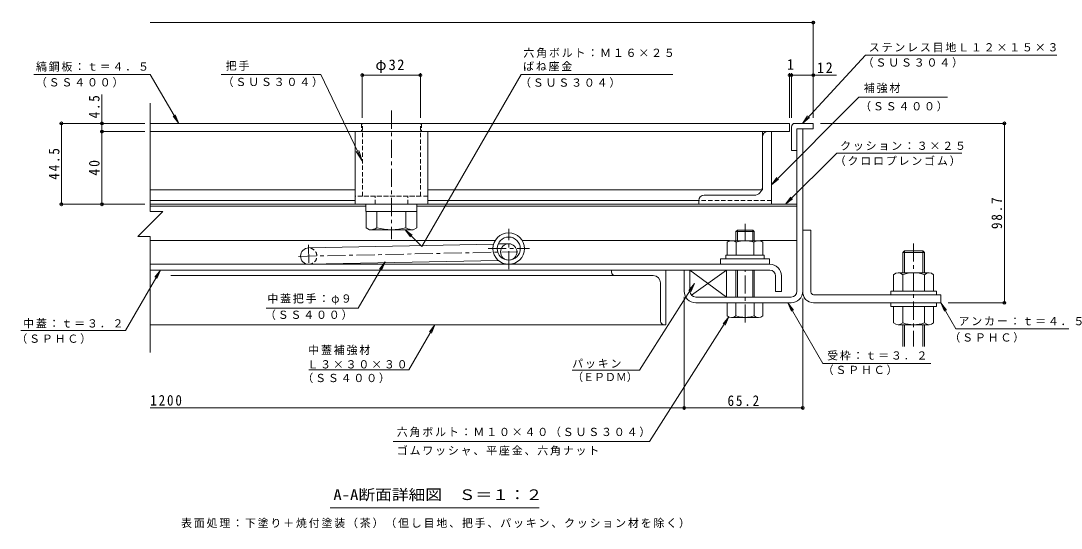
# Model space of a CAD drawing. Units: millimetres on the paper, enlarged 6 times, with parts at other scales. Extents: x -2215 to 2320, y -1648 to 1656.
# Drawn here: x -2215 to -499, y -467 to 370 of the extents above; entities that cross this region are included whole.
import ezdxf
from ezdxf.enums import TextEntityAlignment as Align

# ---------------------------------------------------------------- set-up
doc = ezdxf.new("R2010")
doc.units = ezdxf.units.MM
doc.header["$LTSCALE"] = 6
doc.header["$PDMODE"] = 32
doc.header["$PDSIZE"] = 4.8
doc.linetypes.add('CHAIN1', pattern=[8, 5, -1, 1, -1])
doc.linetypes.add('DASHED1', pattern=[1.8, 1.2, -0.6])
for name, color, linetype, lineweight in [('D-1', 2, 'Continuous', 9), ('D-2', 3, 'Continuous', 9), ('D-3', 4, 'Continuous', 9), ('D-5', 7, 'Continuous', 9), ('D-6', 6, 'Continuous', 9), ('D-7', 5, 'Continuous', 5), ('D-8', 5, 'Continuous', 5), ('D-9', 134, 'Continuous', 5), ('D-A', 2, 'Continuous', 9), ('D-B', 6, 'Continuous', 9), ('D-C', 2, 'Continuous', 9), ('D-D', 5, 'Continuous', 5), ('D-E', 3, 'Continuous', 9), ('D-F', 7, 'Continuous', 9)]:
    doc.layers.add(name, color=color, linetype=linetype, lineweight=lineweight)
doc.styles.add('ＭＳ ゴシック', font='')
doc.styles.get('ＭＳ ゴシック').set_extended_font_data('MS Gothic')

msp = doc.modelspace()

# ---------------------------------------------------------------- linework, layer by layer
at = {"layer": 'D-1'}
for p, q in [((-925.188, 191.37), (-934.788, 191.37)), ((-934.788, -76.53), (-934.788, 191.37)), ((-925.188, -76.53), (-925.188, 191.37)), ((-1111.188, -76.53), (-1111.188, -41.73)), ((-944.388, -86.13), (-1101.588, -86.13)), ((-1101.588, -95.73), (-1035.287, -95.73)), ((-944.388, -95.73), (-1005.287, -95.73))]:
    msp.add_line(p, q, dxfattribs=at)
msp.add_lwpolyline([(-1120.788, -76.53), (-1120.788, -41.73), (-1111.188, -41.73)], dxfattribs=at)
for centre, radius, start, end in [((-1101.588, -76.53), 19.2, 180, 270), ((-1101.588, -76.53), 9.6, 180, 270), ((-944.388, -76.53), 9.6, 270, 0), ((-944.388, -76.53), 19.2, 270, 0)]:
    msp.add_arc(centre, radius, start, end, dxfattribs=at)
at = {"layer": 'D-2'}
for p, q in [((-2001.68, 200.372), (-946.788, 200.372)), ((-946.788, 200.372), (-946.788, 186.872)), ((-2001.68, 186.872), (-946.788, 186.872))]:
    msp.add_line(p, q, dxfattribs=at)
at = {"layer": 'D-2', "linetype": 'DASHED1'}
for p, q in [((-1653.288, 200.372), (-1653.288, 186.872)), ((-1554.288, 200.372), (-1554.288, 186.872))]:
    msp.add_line(p, q, dxfattribs=at)
at = {"layer": 'D-2', "linetype": 'CHAIN1'}
for p, q in [((-1410.288, -40.225), (-1410.288, 26.363)), ((-1444.332, -6.18), (-1376.243, -6.18))]:
    msp.add_line(p, q, dxfattribs=at)
at = {"layer": 'D-2'}
for radius in [25.95, 19.05]:
    msp.add_circle((-1410.288, -6.18), radius, dxfattribs=at)
at = {"layer": 'D-3'}
for p, q in [((-943.788, 194.37), (-943.788, 155.37)), ((-937.788, 200.37), (-907.787, 200.37)), ((-934.788, 155.37), (-934.788, 191.37)), ((-934.788, 155.37), (-943.788, 155.37))]:
    msp.add_line(p, q, dxfattribs=at)
msp.add_lwpolyline([(-907.787, 200.37), (-907.787, 191.37), (-934.787, 191.37)], dxfattribs=at)
msp.add_arc((-937.788, 194.37), 6, 90, 180, dxfattribs=at)
at = {"layer": 'D-5'}
for p, q in [((-821.659, 312.809), (-925.769, 200.37)), ((-821.659, 312.809), (-506.154, 312.809)), ((-2193.597, 281.222), (-2001.707, 281.222)), ((-1954.78, 200.372), (-2001.707, 281.222)), ((-1720.537, 281.222), (-1884.49, 281.222)), ((-1720.537, 281.222), (-1651.938, 138.68)), ((-1553.759, -2.596), (-1389.896, 281.222)), ((-1139.705, 281.222), (-1389.896, 281.222)), ((-2081.546, 200.372), (-2081.546, 248.236)), ((-686.398, 243.486), (-832.532, 243.486)), ((-1954.78, 200.372), (-1963.939, 212.252)), ((-1954.78, 200.372), (-1960.552, 214.217)), ((-925.769, 200.37), (-917.101, 212.612)), ((-925.769, 200.37), (-914.228, 209.952)), ((-1651.938, 138.68), (-1657.56, 155.779)), ((-1651.938, 138.68), (-1661.794, 153.742)), ((-869.141, 151.477), (-953.746, 66.872)), ((-869.141, 151.477), (-662.419, 151.477)), ((-976.788, 99.23), (-964.888, 108.361)), ((-953.746, 66.872), (-944.614, 78.773)), ((-953.746, 66.872), (-941.846, 76.004)), ((-1581.227, 24.871), (-1572.095, 12.971)), ((-1614.28, -28.139), (-1623.439, -40.019)), ((-1614.28, -28.139), (-1620.052, -41.984)), ((-2042.685, -141.225), (-1984.937, -41.73)), ((-1984.937, -41.73), (-1994.096, -53.609)), ((-1984.937, -41.73), (-1990.709, -55.575)), ((-1194.732, -206.804), (-1103.695, -63.941)), ((-1103.695, -63.941), (-1113.339, -75.43)), ((-1103.695, -63.941), (-1110.036, -77.534)), ((-949.683, -95.73), (-943.943, -109.588)), ((-697.187, -95.73), (-672.519, -138.456)), ((-697.187, -95.73), (-691.447, -109.588)), ((-697.187, -95.73), (-688.056, -107.631)), ((-1178.064, -324.407), (-1047.016, -118.755)), ((-1047.016, -118.755), (-1056.659, -130.244)), ((-1047.016, -118.755), (-1053.357, -132.349)), ((-1575.108, -206.098), (-1531.944, -131.73)), ((-1531.944, -131.73), (-1541.103, -143.609)), ((-1531.944, -131.73), (-1537.716, -145.575)), ((-2215.319, -141.225), (-2042.685, -141.225)), ((-672.519, -138.456), (-464.056, -138.456)), ((-891.837, -195.923), (-714.033, -195.923)), ((-1740.287, -206.098), (-1575.108, -206.098)), ((-1305.471, -206.804), (-1194.732, -206.804)), ((-1600.986, -324.407), (-1178.064, -324.407)), ((-1359.88, -433.735), (-1704.88, -433.735))]:
    msp.add_line(p, q, dxfattribs=at)
for points in [[(-832.532, 243.486), (-976.788, 99.23), (-967.656, 111.13)], [(-1553.759, -2.596), (-1581.227, 24.871), (-1569.326, 15.74)], [(-1810.717, -104.289), (-1658.479, -104.289), (-1614.28, -28.139)], [(-891.837, -195.923), (-949.683, -95.73), (-940.552, -107.631)]]:
    msp.add_lwpolyline(points, dxfattribs=at)
at = {"layer": 'D-6'}
for p, q in [((-2001.68, 66.872), (-1663.938, 66.872)), ((-2001.68, 63.872), (-1645.938, 63.872)), ((-1561.938, 63.872), (-934.788, 63.872)), ((-1543.938, 66.872), (-934.788, 66.872)), ((-1432.716, 6.873), (-2001.68, 6.873)), ((-1740.57, -5.134), (-1435.15, 1.253)), ((-1427.761, 1.407), (-1410.57, 1.767)), ((-1387.859, 6.873), (-1045.788, 6.873)), ((-994.788, 6.873), (-934.788, 6.873)), ((-1740.005, -32.127), (-1427.508, -25.594)), ((-1410.288, -25.233), (-1410.005, -25.227)), ((-1111.188, -41.73), (-1111.188, -76.53)), ((-1108.477, -83.216), (-1051.188, -41.73))]:
    msp.add_line(p, q, dxfattribs=at)
at = {"layer": 'D-6', "linetype": 'CHAIN1'}
for p, q in [((-1740.683, 0.271), (-1739.932, -35.655)), ((-1757.398, -18.987), (-1395.119, -11.411))]:
    msp.add_line(p, q, dxfattribs=at)
at = {"layer": 'D-6'}
msp.add_lwpolyline([(-1101.588, -86.13), (-1051.188, -86.13), (-1051.188, -41.73), (-1111.188, -41.73), (-1051.188, -86.13)], dxfattribs=at)
msp.add_circle((-1410.288, -11.73), 13.5, dxfattribs=at)
msp.add_arc((-1740.288, -18.63), 13.5, 90, 270, dxfattribs=at)
at = {"layer": 'D-6', "linetype": 'DASHED1'}
msp.add_arc((-1740.288, -18.63), 13.5, 270, 90, dxfattribs=at)
at = {"layer": 'D-7'}
for p, q in [((-1663.788, 186.872), (-1663.788, 66.872)), ((-1543.788, 186.872), (-1543.788, 66.872)), ((-1543.788, 66.872), (-1663.788, 66.872)), ((-1032.851, 24.27), (-1035.287, 21.834)), ((-1005.287, 21.834), (-1035.287, 21.834)), ((-1035.287, 6.87), (-1035.287, 21.834)), ((-1007.723, 24.27), (-1032.851, 24.27)), ((-1032.851, 6.87), (-1032.851, 24.27)), ((-1007.723, 24.27), (-1005.287, 21.834)), ((-1007.723, 6.87), (-1007.723, 24.27)), ((-1005.287, 21.834), (-1005.287, 7.77)), ((-1005.287, 21.834), (-1005.287, 6.87)), ((-1035.287, -41.73), (-1035.287, -86.13)), ((-1032.851, -86.13), (-1032.851, -41.73)), ((-1007.723, -86.13), (-1007.723, -41.73)), ((-1005.287, -41.73), (-1005.287, -86.13)), ((-990.887, -95.73), (-1049.687, -95.73)), ((-1049.687, -117.046), (-1049.687, -95.73)), ((-1035.287, -95.73), (-1035.287, -117.046)), ((-1005.287, -95.73), (-1005.287, -117.046)), ((-990.887, -117.046), (-990.887, -95.73)), ((-998.088, -119.731), (-1042.487, -119.731))]:
    msp.add_line(p, q, dxfattribs=at)
at = {"layer": 'D-7', "linetype": 'DASHED1'}
for p, q in [((-1543.788, 80.372), (-1663.788, 80.372)), ((-1630.788, 66.872), (-1630.788, 80.372)), ((-1576.788, 66.872), (-1576.788, 80.372))]:
    msp.add_line(p, q, dxfattribs=at)
at = {"layer": 'D-7', "linetype": 'CHAIN1'}
for p, q in [((-1020.288, 6.87), (-1020.288, 34.868)), ((-1020.288, -128.364), (-1020.288, -41.73))]:
    msp.add_line(p, q, dxfattribs=at)
at = {"layer": 'D-7', "color": 2, "lineweight": 9}
for p, q in [((-1049.733, 4.592), (-1045.788, 6.87)), ((-1049.733, 4.592), (-1049.733, -17.13)), ((-994.788, 6.87), (-1045.788, 6.87)), ((-1035.01, 4.592), (-1035.01, -17.13)), ((-1005.565, 4.592), (-1005.565, -17.13))]:
    msp.add_line(p, q, dxfattribs=at)
at = {"layer": 'D-7', "color": 6, "lineweight": 9}
for p, q in [((-1051.788, -17.13), (-1051.788, -23.13)), ((-1051.788, -23.13), (-988.788, -23.13))]:
    msp.add_line(p, q, dxfattribs=at)
at = {"layer": 'D-7', "color": 134}
for p, q in [((-1060.788, -23.13), (-1060.788, -32.13)), ((-1060.788, -23.13), (-979.788, -23.13)), ((-1060.788, -32.13), (-979.788, -32.13)), ((-979.788, -23.13), (-979.788, -32.13))]:
    msp.add_line(p, q, dxfattribs=at)
at = {"layer": 'D-7', "color": 2, "lineweight": 9}
msp.add_lwpolyline([(-994.788, 6.87), (-990.843, 4.592), (-990.843, -17.13), (-1049.733, -17.13)], dxfattribs=at)
at = {"layer": 'D-7', "color": 6, "lineweight": 9}
msp.add_lwpolyline([(-1051.788, -17.13), (-988.788, -17.13), (-988.788, -23.13)], dxfattribs=at)
at = {"layer": 'D-7', "color": 2, "lineweight": 9}
for centre, radius, start, end in [((-1041.043, -10.459), 17.38, 94.38438, 120), ((-1042.831, -7.649), 14.527, 57.42749, 88.18784), ((-1020.288, -41.852), 48.722, 72.41188, 107.5881), ((-997.745, -7.649), 14.527, 91.81215, 122.57249), ((-999.533, -10.459), 17.38, 59.99998, 85.6156)]:
    msp.add_arc(centre, radius, start, end, dxfattribs=at)
at = {"layer": 'D-7'}
for centre, radius, start, end in [((-1042.487, -108.733), 10.997, 229.1022, 310.89809), ((-1020.288, -76.483), 43.247, 249.70546, 290.29454), ((-998.088, -108.733), 10.997, 229.10191, 310.8978)]:
    msp.add_arc(centre, radius, start, end, dxfattribs=at)
at = {"layer": 'D-8'}
for p, q in [((-2001.68, 186.872), (-976.788, 186.872)), ((-976.788, 186.872), (-976.788, 72.872)), ((-1663.788, 72.872), (-2001.68, 72.872)), ((-1096.788, 72.872), (-1543.788, 72.872))]:
    msp.add_line(p, q, dxfattribs=at)
at = {"layer": 'D-8', "linetype": 'DASHED1'}
msp.add_line((-976.788, 72.872), (-1096.788, 72.872), dxfattribs=at)
at = {"layer": 'D-9'}
for p, q in [((-991.788, 177.872), (-991.788, 95.372)), ((-982.788, 186.872), (-976.788, 186.872)), ((-976.788, 66.872), (-976.788, 186.872)), ((-1096.788, 72.872), (-1096.788, 66.872)), ((-1005.288, 81.872), (-1087.788, 81.872)), ((-1645.488, 54.872), (-1645.488, 28.249)), ((-1627.787, 28.163), (-1627.787, 54.872)), ((-1579.788, 28.163), (-1579.788, 54.872)), ((-1562.088, 54.872), (-1562.088, 28.163)), ((-1096.788, 66.872), (-976.788, 66.872)), ((-1639.762, 24.944), (-1645.488, 28.249)), ((-1567.788, 24.871), (-1639.638, 24.871)), ((-1567.788, 24.871), (-1562.088, 28.163))]:
    msp.add_line(p, q, dxfattribs=at)
for centre, radius, start, end in [((-982.788, 177.872), 9, 90, 180), ((-1005.288, 95.372), 13.5, 270, 0), ((-1087.788, 72.872), 9, 90, 180), ((-1639.015, 45.576), 20.718, 267.86055, 302.81094), ((-1603.788, 114.03), 89.159, 254.38446, 285.61554), ((-1568.561, 45.576), 20.718, 237.18906, 272.13945)]:
    msp.add_arc(centre, radius, start, end, dxfattribs=at)
at = {"layer": 'D-A', "color": 3}
for p, q in [((-979.488, -32.13), (-2001.68, -32.13)), ((-2001.68, -41.73), (-979.488, -41.73)), ((-969.888, -51.33), (-969.888, -77.13)), ((-960.288, -51.33), (-960.288, -77.13)), ((-969.888, -77.13), (-960.288, -77.13))]:
    msp.add_line(p, q, dxfattribs=at)
for radius in [19.2, 9.6]:
    msp.add_arc((-979.488, -51.33), radius, 0, 90, dxfattribs=at)
at = {"layer": 'D-B', "color": 4}
for p, q in [((-991.788, 186.872), (-2001.68, 186.872)), ((-991.788, 186.872), (-991.788, 90.872)), ((-1663.788, 90.872), (-2001.68, 90.872)), ((-1543.788, 90.872), (-991.788, 90.872))]:
    msp.add_line(p, q, dxfattribs=at)
at = {"layer": 'D-B'}
for p, q in [((-1240.788, -41.73), (-1967.764, -41.73)), ((-1234.788, -50.73), (-1967.764, -50.73)), ((-1240.788, -41.73), (-1150.788, -41.73)), ((-1240.788, -44.73), (-1240.788, -41.73)), ((-1234.788, -50.73), (-1171.788, -50.73)), ((-1150.788, -41.73), (-1150.788, -131.73)), ((-1159.788, -125.73), (-1159.788, -62.73)), ((-1153.788, -131.73), (-2001.68, -131.73)), ((-1153.788, -131.73), (-1150.788, -131.73))]:
    msp.add_line(p, q, dxfattribs=at)
for centre, radius, start, end in [((-1234.788, -44.73), 6, 180, 270), ((-1171.788, -62.73), 12, 0, 90), ((-1153.788, -125.73), 6, 180, 270)]:
    msp.add_arc(centre, radius, start, end, dxfattribs=at)
at = {"layer": 'D-C', "linetype": 'CHAIN1'}
msp.add_line((-1603.638, 221.478), (-1603.638, 9.493), dxfattribs=at)
at = {"layer": 'D-C', "linetype": 'DASHED1'}
for p in [(-1651.788, 200.372), (-1555.788, 80.372)]:
    msp.add_line(p, (-1555.788, 200.372), dxfattribs=at)
at = {"layer": 'D-C', "color": 134, "lineweight": 5}
for p, q in [((-1645.788, 66.872), (-1561.788, 66.872)), ((-1561.788, 66.872), (-1561.788, 54.872))]:
    msp.add_line(p, q, dxfattribs=at)
at = {"layer": 'D-C', "linetype": 'DASHED1'}
msp.add_lwpolyline([(-1555.788, 80.372), (-1651.788, 80.372), (-1651.788, 200.372)], dxfattribs=at)
at = {"layer": 'D-C', "color": 134, "lineweight": 5}
msp.add_lwpolyline([(-1645.788, 66.872), (-1645.788, 54.872), (-1561.788, 54.872)], dxfattribs=at)
at = {"layer": 'D-D', "linetype": 'CHAIN1'}
msp.add_line((-742.188, 2.369), (-742.188, -167.862), dxfattribs=at)
at = {"layer": 'D-D'}
for p, q in [((-757.187, -9.63), (-760.188, -12.631)), ((-760.188, -12.631), (-760.188, -46.23)), ((-757.187, -9.63), (-727.187, -9.63)), ((-757.187, -9.63), (-757.187, -46.23)), ((-727.187, -9.63), (-727.187, -46.23)), ((-724.187, -12.631), (-724.187, -46.23)), ((-775.187, -76.23), (-775.187, -49.231)), ((-767.697, -46.23), (-716.678, -46.23)), ((-760.188, -76.23), (-760.188, -49.231)), ((-724.187, -76.23), (-724.187, -49.231)), ((-709.188, -76.23), (-709.188, -49.231)), ((-779.687, -76.23), (-779.687, -82.23)), ((-779.687, -76.23), (-704.688, -76.23)), ((-779.687, -82.23), (-704.688, -82.23)), ((-704.688, -76.23), (-704.688, -82.23)), ((-779.687, -95.73), (-704.688, -95.73)), ((-775.187, -101.73), (-775.187, -128.73)), ((-760.188, -101.73), (-760.188, -128.73)), ((-724.187, -101.73), (-724.187, -128.73)), ((-709.188, -101.73), (-709.188, -128.73)), ((-704.688, -95.73), (-704.688, -101.73)), ((-767.697, -131.73), (-716.678, -131.73)), ((-760.188, -131.73), (-760.188, -167.862)), ((-757.187, -131.73), (-757.187, -167.862)), ((-727.187, -131.73), (-727.187, -167.862)), ((-724.187, -131.73), (-724.187, -167.862))]:
    msp.add_line(p, q, dxfattribs=at)
for points in [[(-760.188, -12.631), (-724.187, -12.631), (-727.187, -9.63)], [(-779.687, -95.73), (-779.687, -101.73), (-704.688, -101.73)]]:
    msp.add_lwpolyline(points, dxfattribs=at)
for centre, radius, start, end in [((-767.688, -57.105), 10.875, 46.39719, 133.60283), ((-742.188, -101.73), 55.5, 71.07536, 108.92465), ((-716.688, -57.105), 10.875, 46.39719, 133.60283), ((-767.688, -120.855), 10.875, 226.39719, 313.60283), ((-742.188, -76.23), 55.5, 251.07536, 288.92465), ((-716.688, -120.855), 10.875, 226.39719, 313.60283)]:
    msp.add_arc(centre, radius, start, end, dxfattribs=at)
at = {"layer": 'D-E'}
for p, q in [((-925.188, 24.273), (-925.188, -76.53)), ((-925.188, 24.273), (-911.688, 24.273)), ((-911.687, -77.73), (-911.688, 24.273)), ((-907.187, -82.23), (-697.187, -82.23)), ((-697.187, -82.23), (-697.187, -95.73)), ((-697.187, -95.73), (-907.187, -95.73))]:
    msp.add_line(p, q, dxfattribs=at)
for radius, start in [(18, 176.17647), (4.5, 180.00027)]:
    msp.add_arc((-907.187, -77.73), radius, start, 270, dxfattribs=at)
at = {"layer": 'D-F'}
for p, q in [((-907.787, 366.536), (-2001.68, 366.536)), ((-907.787, 209.37), (-907.787, 369.536)), ((-1651.938, 209.37), (-1651.938, 282.944)), ((-1651.938, 279.944), (-1555.937, 279.944)), ((-1555.937, 209.37), (-1555.937, 282.944)), ((-946.788, 209.37), (-946.788, 282.945)), ((-946.788, 279.945), (-943.788, 279.945)), ((-943.788, 209.37), (-943.788, 282.945)), ((-943.788, 279.945), (-869.176, 279.945)), ((-2001.68, 233.827), (-2001.68, 54.966)), ((-2010.68, 200.372), (-2150.209, 200.372)), ((-2148.409, 66.872), (-2148.409, 200.372)), ((-2081.546, 186.872), (-2081.546, 200.372)), ((-590.611, 200.37), (-895.787, 200.37)), ((-592.411, -95.73), (-592.411, 200.37)), ((-2010.68, 186.872), (-2084.546, 186.872)), ((-2081.546, 66.872), (-2081.546, 186.872)), ((-2150.209, 66.872), (-2010.68, 66.872)), ((-2001.68, 13.677), (-2022.324, 13.677)), ((-2001.68, 13.677), (-2001.68, -177.652)), ((-1120.791, -85.531), (-1120.791, -272.068)), ((-925.188, -270.868), (-925.188, -88.53)), ((-590.611, -95.73), (-685.187, -95.73)), ((-1120.791, -269.068), (-2001.68, -269.068)), ((-1120.791, -269.068), (-925.188, -269.068))]:
    msp.add_line(p, q, dxfattribs=at)
msp.add_lwpolyline([(-2001.68, 54.966), (-1981.035, 54.966), (-2022.324, 13.677)], dxfattribs=at)
for p in [(-907.787, 366.536), (-1651.938, 279.944), (-1555.937, 279.944), (-946.788, 279.945), (-943.788, 279.945), (-907.787, 279.945), (-2148.409, 200.372), (-2081.546, 200.372), (-2081.546, 186.872), (-592.411, 200.37), (-2148.409, 66.872), (-2081.546, 66.872), (-592.411, -95.73), (-1120.791, -269.068), (-925.188, -269.068)]:
    msp.add_point(p, dxfattribs=at)

# ---------------------------------------------------------------- texts
at = {"layer": 'D-5', "style": 'ＭＳ ゴシック'}
msp.add_text('（ＥＰＤＭ）', height=13.2, dxfattribs=at).set_placement((-1305.471, -228.74), align=Align.BOTTOM_LEFT)
at = {"layer": 'D-5', "color": 2, "style": 'ＭＳ ゴシック', "width": 1.15}
msp.add_text('A-A断面詳細図\u3000Ｓ＝１：２', height=17.6, dxfattribs=at).set_placement((-1699.63, -426.235), align=Align.BOTTOM_LEFT)
at = {"layer": 'D-5', "char_height": 13.2, "attachment_point": 7, "style": 'ＭＳ ゴシック'}
for s, insert in [('\\T1.17;ステンレス目地Ｌ１２×１５×３', (-816.144, 317.71)), ('\\T1.17;六角ボルト：Ｍ１６×２５', (-1385.979, 308.434)), ('\\T1.17;（ＳＵＳ３０４）', (-826.246, 292.246)), ('\\T1.17;縞鋼板：ｔ＝４．５', (-2190.397, 285.751)), ('\\T1.17;把手', (-1877.233, 287.125)), ('\\T1.17;ばね座金', (-1386.608, 286.401)), ('\\T1.17;（ＳＳ４００）', (-2190.397, 259.552)), ('\\T1.17;（ＳＵＳ３０４）', (-1882.28, 260.183)), ('\\T1.17;（ＳＵＳ３０４）', (-1391.565, 259.065)), ('\\T1.17;補強材', (-824.278, 250.372)), ('\\T1.17;（ＳＳ４００）', (-830.398, 220.058)), ('\\T1.17;クッション：３×２５', (-863.41, 155.273)), ('\\T1.17;（クロロプレンゴム）', (-872.301, 130.012)), ('\\T1.17;中蓋把手：φ９', (-1808.485, -98.958)), ('\\T1.17;（ＳＳ４００）', (-1812.472, -123.881)), ('\\T1.17;アンカー：ｔ＝４．５', (-668.137, -133.344)), ('\\T1.17;中蓋：ｔ＝３．２', (-2211.459, -137.807)), ('\\T1.17;（ＳＰＨＣ）', (-2222.664, -163.345)), ('\\T1.17;（ＳＰＨＣ）', (-683.125, -161.305)), ('\\T1.17;中蓋補強材', (-1741.058, -181.8)), ('\\T1.17;パッキン', (-1305.471, -203.908)), ('\\T1.17;受枠：ｔ＝３．２', (-884.937, -190.79)), ('\\T1.17;Ｌ３×３０×３０', (-1742.466, -204.113)), ('\\T1.17;（ＳＰＨＣ）', (-892.234, -214.877)), ('\\T1.17;（ＳＳ４００）', (-1750.771, -228.195)), ('\\T1.17;六角ボルト：Ｍ１０×４０（ＳＵＳ３０４）', (-1594.9, -317.196)), ('\\T1.17;ゴムワッシャ、平座金、六角ナット', (-1594.9, -347.691)), ('\\T1.17;表面処理：下塗り＋焼付塗装（茶）（但し目地、把手、パッキン、クッション材を除く）', (-1950.88, -467.413))]:
    msp.add_mtext(s, dxfattribs=dict(at, insert=insert))
at = {"layer": 'D-F', "color": 2, "style": 'ＭＳ ゴシック'}
msp.add_text('1', height=17.6, dxfattribs=at).set_placement((-951.288, 283.545), align=Align.BOTTOM_LEFT)
at = {"layer": 'D-F', "color": 2, "char_height": 17.6, "attachment_point": 7, "style": 'ＭＳ ゴシック'}
for s, insert in [('\\T1.19;φ32', (-1630.188, 283.544)), ('\\T1.27;\\W0.95;12', (-901.621, 283.545)), ('\\T1.28;\\W0.9;1200', (-2001.68, -265.468)), ('\\T1.28;\\W0.9;65.2', (-1049.239, -266.068))]:
    msp.add_mtext(s, dxfattribs=dict(at, insert=insert))
at = {"layer": 'D-F', "color": 2, "char_height": 17.6, "attachment_point": 7, "rotation": 90, "style": 'ＭＳ ゴシック'}
for s, insert in [('\\T1.27;\\W0.9;4.5', (-2085.146, 208.647)), ('\\T1.28;\\W0.9;44.5', (-2151.409, 107.372)), ('\\T1.27;\\W0.95;40', (-2085.146, 114.122)), ('\\T1.28;\\W0.9;98.7', (-596.011, 26.07))]:
    msp.add_mtext(s, dxfattribs=dict(at, insert=insert))

doc.saveas('drawing.dxf')
